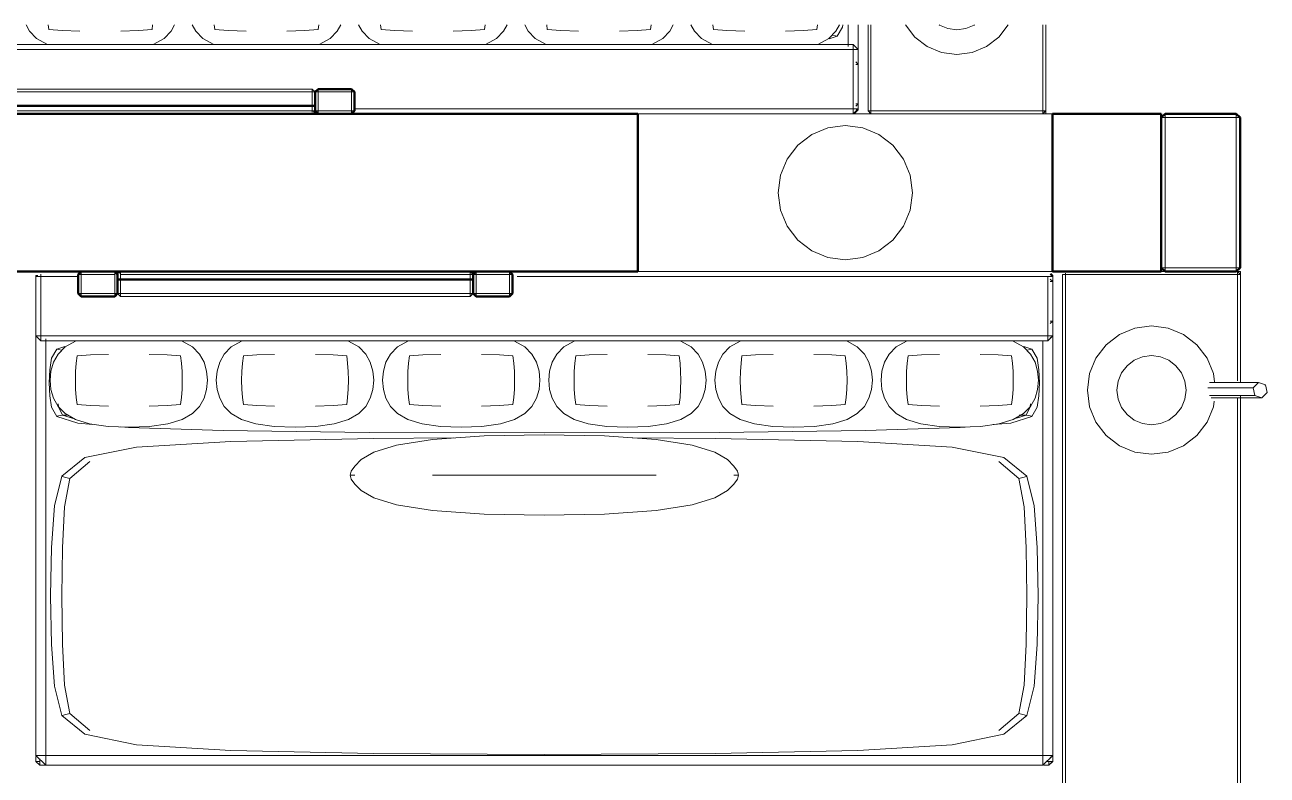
# Model space of a CAD drawing. Header units: metres. Extents: x 10 to 831, y 10 to 584.
# Drawn here: x 55.9 to 118.9, y 207 to 245 of the extents above; entities that cross this region are included whole.
import ezdxf

# ---------------------------------------------------------------- set-up
doc = ezdxf.new("R2010")
doc.units = ezdxf.units.M
doc.layers.add('CUT', color=7, linetype='Continuous', lineweight=50)
doc.layers.add('VIS', color=8, linetype='Continuous', lineweight=13)

msp = doc.modelspace()

# ---------------------------------------------------------------- linework, layer by layer
at = {"layer": 'CUT'}
for p, q in [((70.643, 241.6), (70.793, 241.75)), ((70.643, 240.65), (70.643, 241.6)), ((70.793, 241.75), (72.493, 241.75)), ((72.493, 241.75), (72.643, 241.6)), ((72.643, 241.6), (72.643, 240.65)), ((46.643, 240.5), (86.993, 240.5)), ((51.643, 240.9), (70.643, 240.9)), ((70.643, 240.5), (51.643, 240.5)), ((70.643, 240.9), (70.643, 240.5)), ((70.793, 240.5), (70.643, 240.65)), ((72.493, 240.5), (70.793, 240.5)), ((72.643, 240.65), (72.493, 240.5)), ((86.993, 240.5), (86.993, 232.5)), ((107.993, 240.5), (113.493, 240.5)), ((107.993, 232.5), (107.993, 240.5)), ((113.493, 240.5), (113.493, 232.5)), ((113.493, 240.3), (113.693, 240.5)), ((113.693, 240.5), (117.293, 240.5)), ((117.293, 240.5), (117.493, 240.3)), ((113.493, 232.7), (113.493, 240.3)), ((117.493, 240.3), (117.493, 232.7)), ((86.993, 232.5), (46.643, 232.5)), ((58.643, 232.35), (58.793, 232.5)), ((58.643, 231.4), (58.643, 232.35)), ((58.793, 232.5), (60.493, 232.5)), ((60.493, 232.5), (60.643, 232.35)), ((60.643, 232.1), (60.643, 232.5)), ((60.643, 232.5), (78.643, 232.5)), ((60.643, 232.35), (60.643, 231.4)), ((78.643, 232.35), (78.793, 232.5)), ((78.643, 232.5), (78.643, 232.1)), ((78.643, 231.4), (78.643, 232.35)), ((78.793, 232.5), (80.493, 232.5)), ((80.493, 232.5), (80.643, 232.35)), ((80.643, 232.35), (80.643, 231.4)), ((113.493, 232.5), (107.993, 232.5)), ((113.693, 232.5), (113.493, 232.7)), ((117.293, 232.5), (113.693, 232.5)), ((117.493, 232.7), (117.293, 232.5)), ((78.643, 232.1), (60.643, 232.1)), ((58.793, 231.25), (58.643, 231.4)), ((60.493, 231.25), (58.793, 231.25)), ((60.643, 231.4), (60.493, 231.25)), ((78.793, 231.25), (78.643, 231.4)), ((80.493, 231.25), (78.793, 231.25)), ((80.643, 231.4), (80.493, 231.25))]:
    msp.add_line(p, q, dxfattribs=at)
at = {"layer": 'VIS'}
for p, q in [((56.008, 245), (56.186, 244.677)), ((57.121, 245), (57.151, 244.764)), ((57.83, 244.718), (57.151, 244.764)), ((61.707, 244.718), (62.385, 244.764)), ((62.415, 245), (62.385, 244.764)), ((63.528, 245), (63.35, 244.677)), ((64.425, 245), (64.603, 244.677)), ((65.538, 245), (65.568, 244.764)), ((66.246, 244.718), (65.568, 244.764)), ((70.123, 244.718), (70.802, 244.764)), ((70.832, 245), (70.802, 244.764)), ((71.945, 245), (71.767, 244.677)), ((72.842, 245), (73.02, 244.677)), ((73.954, 245), (73.984, 244.764)), ((74.663, 244.718), (73.984, 244.764)), ((78.54, 244.718), (79.219, 244.764)), ((79.248, 245), (79.219, 244.764)), ((80.361, 245), (80.183, 244.677)), ((81.258, 245), (81.436, 244.677)), ((82.371, 245), (82.401, 244.764)), ((83.08, 244.718), (82.401, 244.764)), ((86.957, 244.718), (87.635, 244.764)), ((87.665, 245), (87.635, 244.764)), ((88.778, 245), (88.6, 244.677)), ((89.675, 245), (89.853, 244.677)), ((90.788, 245), (90.818, 244.764)), ((91.496, 244.718), (90.818, 244.764)), ((95.373, 244.718), (96.052, 244.764)), ((96.082, 245), (96.052, 244.764)), ((97.195, 245), (97.017, 244.677)), ((97.344, 244.879), (97.075, 244.42)), ((97.344, 244.879), (97.362, 245)), ((97.643, 245), (97.643, 243.905)), ((98.143, 245), (98.143, 240.7)), ((98.143, 240.7), (98.143, 245)), ((98.143, 241), (98.143, 245)), ((98.143, 245), (98.143, 241)), ((98.643, 245), (98.643, 240.65)), ((98.793, 240.65), (98.793, 245)), ((100.545, 245), (100.545, 245)), ((101.022, 244.378), (100.545, 245)), ((102.268, 244.984), (102.248, 245)), ((102.69, 244.809), (102.268, 244.984)), ((103.143, 244.75), (102.69, 244.809)), ((103.596, 244.809), (103.143, 244.75)), ((104.018, 244.984), (103.596, 244.809)), ((104.038, 245), (104.018, 244.984)), ((105.741, 245), (105.264, 244.378)), ((105.741, 245), (105.741, 245)), ((107.493, 245), (107.493, 240.65)), ((107.643, 245), (107.643, 240.5)), ((107.643, 245), (107.643, 240.65)), ((107.643, 240.65), (107.643, 245)), ((56.186, 244.677), (56.542, 244.315)), ((56.542, 244.315), (57.064, 244.018)), ((57.83, 244.718), (58.736, 244.687)), ((61.707, 244.718), (60.8, 244.687)), ((62.994, 244.315), (62.473, 244.018)), ((63.35, 244.677), (62.994, 244.315)), ((64.603, 244.677), (64.959, 244.315)), ((64.959, 244.315), (65.48, 244.018)), ((66.246, 244.718), (67.153, 244.687)), ((70.123, 244.718), (69.217, 244.687)), ((71.411, 244.315), (70.889, 244.018)), ((71.767, 244.677), (71.411, 244.315)), ((73.02, 244.677), (73.375, 244.315)), ((73.375, 244.315), (73.897, 244.018)), ((74.663, 244.718), (75.569, 244.687)), ((78.54, 244.718), (77.634, 244.687)), ((79.828, 244.315), (79.306, 244.018)), ((80.183, 244.677), (79.828, 244.315)), ((81.436, 244.677), (81.792, 244.315)), ((81.792, 244.315), (82.314, 244.018)), ((83.08, 244.718), (83.986, 244.687)), ((86.957, 244.718), (86.05, 244.687)), ((88.244, 244.315), (87.723, 244.018)), ((88.6, 244.677), (88.244, 244.315)), ((89.853, 244.677), (90.209, 244.315)), ((90.209, 244.315), (90.73, 244.018)), ((91.496, 244.718), (92.403, 244.687)), ((95.373, 244.718), (94.467, 244.687)), ((96.661, 244.315), (96.139, 244.018)), ((97.017, 244.677), (96.661, 244.315)), ((97.075, 244.42), (96.68, 244.293)), ((97.003, 244.447), (96.845, 244.47)), ((97.003, 244.447), (97.057, 244.427)), ((97.075, 244.42), (97.057, 244.427)), ((101.643, 243.902), (101.022, 244.378)), ((105.264, 244.378), (104.643, 243.902)), ((46.893, 244), (97.893, 244)), ((97.893, 244), (46.893, 244)), ((46.893, 243.75), (97.893, 243.75)), ((98.143, 243.75), (97.893, 244)), ((97.893, 244), (97.893, 243.75)), ((97.893, 244), (98.143, 243.75)), ((97.893, 244), (97.893, 244)), ((97.893, 243.75), (98.143, 243.75)), ((97.893, 243.75), (97.893, 240.75)), ((98.143, 243.75), (98.018, 243.75)), ((98.143, 243.75), (98.143, 243.75)), ((98.143, 243.75), (98.143, 240.75)), ((98.143, 240.75), (98.143, 243.75)), ((102.367, 243.602), (101.643, 243.902)), ((103.143, 243.5), (102.367, 243.602)), ((103.92, 243.602), (103.143, 243.5)), ((104.643, 243.902), (103.92, 243.602)), ((98.143, 243), (98.018, 243.125)), ((98.143, 243), (98.018, 243)), ((98.143, 243), (98.143, 241)), ((98.143, 243), (98.143, 243)), ((98.143, 241), (98.143, 243)), ((70.493, 241.75), (51.793, 241.75)), ((51.793, 241.75), (70.493, 241.75)), ((51.793, 241.6), (70.493, 241.6)), ((70.643, 241.6), (70.493, 241.75)), ((70.493, 241.75), (70.493, 241.6)), ((70.493, 241.75), (70.643, 241.6)), ((70.493, 241.75), (70.493, 241.75)), ((70.493, 241.6), (70.643, 241.6)), ((70.493, 241.6), (70.493, 240.65)), ((70.643, 241.6), (70.568, 241.6)), ((70.643, 241.6), (70.793, 241.75)), ((70.643, 241.6), (70.793, 241.75)), ((70.793, 241.6), (70.643, 241.6)), ((70.643, 240.65), (70.643, 241.6)), ((70.643, 241.6), (70.643, 240.65)), ((70.643, 241.6), (70.643, 241.6)), ((70.643, 240.65), (70.643, 241.6)), ((70.643, 241.6), (70.643, 241.6)), ((70.643, 240.65), (70.643, 241.6)), ((70.793, 241.75), (70.793, 241.6)), ((70.793, 241.75), (70.793, 241.75)), ((70.793, 241.75), (72.493, 241.75)), ((70.793, 241.75), (72.493, 241.75)), ((72.493, 241.6), (70.793, 241.6)), ((70.793, 241.6), (70.793, 240.65)), ((72.493, 241.6), (72.493, 241.75)), ((72.493, 241.75), (72.643, 241.6)), ((72.493, 241.75), (72.493, 241.75)), ((72.493, 241.75), (72.643, 241.6)), ((72.643, 241.6), (72.493, 241.6)), ((72.493, 240.65), (72.493, 241.6)), ((72.643, 241.6), (72.643, 241.6)), ((72.643, 241.6), (72.643, 240.65)), ((72.643, 241.6), (72.643, 240.65)), ((98.143, 241), (98.018, 241)), ((98.143, 241), (98.018, 240.875)), ((98.143, 241), (98.018, 241)), ((98.143, 241), (98.018, 240.875)), ((98.143, 241), (98.143, 241)), ((98.143, 241), (98.143, 241)), ((46.643, 240.5), (86.993, 240.5)), ((51.643, 240.9), (70.643, 240.9)), ((51.643, 240.9), (70.643, 240.9)), ((70.643, 240.5), (51.643, 240.5)), ((70.643, 240.5), (51.643, 240.5)), ((70.493, 240.65), (51.793, 240.65)), ((70.493, 240.65), (70.493, 240.575)), ((70.643, 240.65), (70.493, 240.65)), ((70.679, 240.5), (70.554, 240.5)), ((70.643, 240.65), (70.568, 240.575)), ((70.643, 240.9), (70.643, 240.5)), ((70.643, 240.9), (70.643, 240.9)), ((70.643, 240.9), (70.643, 240.5)), ((70.793, 240.5), (70.643, 240.65)), ((70.643, 240.65), (70.793, 240.65)), ((70.643, 240.65), (70.643, 240.65)), ((70.643, 240.65), (70.643, 240.65)), ((70.643, 240.65), (70.793, 240.5)), ((70.643, 240.5), (70.643, 240.5)), ((70.703, 240.5), (70.828, 240.5)), ((70.76, 240.5), (70.886, 240.5)), ((70.793, 240.65), (70.793, 240.5)), ((70.793, 240.65), (72.493, 240.65)), ((72.493, 240.5), (70.793, 240.5)), ((70.793, 240.5), (70.793, 240.5)), ((72.493, 240.5), (70.793, 240.5)), ((72.493, 240.65), (72.643, 240.65)), ((72.643, 240.65), (72.493, 240.5)), ((72.493, 240.5), (72.493, 240.65)), ((72.643, 240.65), (72.493, 240.5)), ((72.493, 240.5), (72.493, 240.5)), ((72.519, 240.5), (97.893, 240.5)), ((113.493, 240.5), (72.557, 240.5)), ((72.643, 240.65), (72.643, 240.65)), ((97.893, 240.75), (72.644, 240.75)), ((72.708, 240.5), (86.993, 240.5)), ((86.993, 240.5), (86.993, 232.5)), ((86.993, 240.5), (86.993, 240.5)), ((86.993, 240.5), (86.993, 232.5)), ((113.493, 240.5), (97.845, 240.5)), ((97.893, 240.75), (97.893, 240.5)), ((97.893, 240.5), (98.143, 240.75)), ((98.143, 240.75), (97.893, 240.75)), ((97.893, 240.5), (97.893, 240.5)), ((97.943, 240.5), (98.143, 240.7)), ((97.943, 240.5), (97.943, 240.5)), ((97.97, 240.5), (98.846, 240.5)), ((97.97, 240.5), (113.493, 240.5)), ((98.143, 240.75), (98.018, 240.625)), ((98.143, 240.7), (98.043, 240.6)), ((98.143, 240.7), (98.043, 240.7)), ((98.143, 240.75), (98.143, 240.75)), ((98.143, 240.7), (98.143, 240.7)), ((98.793, 240.65), (98.643, 240.65)), ((98.643, 240.65), (98.793, 240.5)), ((98.643, 240.65), (98.643, 240.65)), ((98.793, 240.5), (98.793, 240.65)), ((107.493, 240.65), (98.793, 240.65)), ((98.793, 240.5), (107.493, 240.5)), ((107.493, 240.65), (107.493, 240.5)), ((107.493, 240.5), (107.643, 240.65)), ((107.643, 240.65), (107.493, 240.65)), ((107.493, 240.5), (107.493, 240.5)), ((107.643, 240.5), (107.514, 240.5)), ((107.643, 240.65), (107.568, 240.575)), ((107.643, 240.65), (107.643, 240.65)), ((107.643, 240.5), (107.643, 240.625)), ((107.643, 240.5), (107.643, 240.5)), ((107.735, 240.5), (113.493, 240.5)), ((107.993, 232.5), (107.993, 240.5)), ((107.993, 240.5), (113.493, 240.5)), ((107.993, 240.5), (107.993, 240.5)), ((107.993, 240.5), (113.493, 240.5)), ((107.993, 232.5), (107.993, 240.5)), ((113.493, 240.5), (113.493, 240.371)), ((113.493, 240.5), (113.493, 240.5)), ((113.493, 232.5), (113.493, 240.5)), ((113.493, 240.3), (113.693, 240.5)), ((113.493, 240.5), (113.493, 232.5)), ((113.493, 232.5), (113.493, 240.5)), ((113.493, 240.5), (113.493, 240.5)), ((113.493, 240.5), (113.493, 232.5)), ((113.493, 240.5), (113.493, 240.5)), ((113.493, 240.5), (113.493, 232.5)), ((113.493, 240.3), (113.693, 240.5)), ((113.693, 240.5), (113.693, 240.3)), ((113.693, 240.5), (113.693, 240.5)), ((113.693, 240.5), (117.293, 240.5)), ((113.693, 240.5), (117.293, 240.5)), ((117.293, 240.3), (117.293, 240.5)), ((117.293, 240.5), (117.493, 240.3)), ((117.293, 240.5), (117.293, 240.5)), ((117.293, 240.5), (117.493, 240.3)), ((95.793, 239.445), (96.613, 239.784)), ((96.613, 239.784), (97.493, 239.9)), ((97.493, 239.9), (98.373, 239.784)), ((98.373, 239.784), (99.193, 239.445)), ((113.693, 240.3), (113.493, 240.3)), ((113.493, 232.7), (113.493, 240.3)), ((113.493, 240.3), (113.493, 240.3)), ((113.493, 232.7), (113.493, 240.3)), ((117.293, 240.3), (113.693, 240.3)), ((113.693, 240.3), (113.693, 232.7)), ((117.493, 240.3), (117.293, 240.3)), ((117.293, 232.7), (117.293, 240.3)), ((117.493, 240.3), (117.493, 240.3)), ((117.493, 240.3), (117.493, 232.7)), ((117.493, 240.3), (117.493, 232.7)), ((95.089, 238.904), (95.793, 239.445)), ((99.193, 239.445), (99.897, 238.904)), ((94.549, 238.2), (95.089, 238.904)), ((99.897, 238.904), (100.438, 238.2)), ((94.209, 237.38), (94.549, 238.2)), ((100.438, 238.2), (100.777, 237.38)), ((94.093, 236.5), (94.209, 237.38)), ((100.777, 237.38), (100.893, 236.5)), ((94.209, 235.62), (94.093, 236.5)), ((100.893, 236.5), (100.777, 235.62)), ((94.549, 234.8), (94.209, 235.62)), ((100.777, 235.62), (100.438, 234.8)), ((95.089, 234.096), (94.549, 234.8)), ((100.438, 234.8), (99.897, 234.096)), ((95.793, 233.555), (95.089, 234.096)), ((99.897, 234.096), (99.193, 233.555)), ((96.613, 233.216), (95.793, 233.555)), ((99.193, 233.555), (98.373, 233.216)), ((97.493, 233.1), (96.613, 233.216)), ((98.373, 233.216), (97.493, 233.1)), ((46.643, 232.5), (113.493, 232.5)), ((86.993, 232.5), (46.643, 232.5)), ((86.993, 232.5), (46.643, 232.5)), ((56.5, 232.3), (56.6, 232.3)), ((56.5, 232.3), (56.5, 232.174)), ((56.5, 232.25), (56.75, 232.25)), ((56.5, 232.25), (56.5, 229.25)), ((56.75, 232.25), (56.75, 232.375)), ((56.75, 232.25), (58.634, 232.25)), ((56.75, 229.25), (56.75, 232.25)), ((58.643, 232.35), (58.793, 232.5)), ((58.643, 232.35), (58.793, 232.5)), ((58.793, 232.35), (58.643, 232.35)), ((58.643, 231.4), (58.643, 232.35)), ((58.643, 232.35), (58.643, 232.35)), ((58.643, 231.4), (58.643, 232.35)), ((58.793, 232.5), (58.793, 232.35)), ((58.793, 232.5), (60.493, 232.5)), ((58.793, 232.5), (58.793, 232.5)), ((58.793, 232.5), (60.493, 232.5)), ((58.793, 232.35), (58.793, 231.4)), ((60.493, 232.35), (58.793, 232.35)), ((60.493, 232.35), (60.493, 232.5)), ((60.493, 232.5), (60.568, 232.425)), ((60.493, 232.5), (60.493, 232.5)), ((60.493, 232.5), (60.643, 232.35)), ((60.493, 231.4), (60.493, 232.35)), ((60.643, 232.1), (60.643, 232.5)), ((60.643, 232.5), (78.643, 232.5)), ((60.643, 232.5), (60.643, 232.5)), ((60.643, 232.1), (60.643, 232.5)), ((60.643, 232.5), (78.643, 232.5)), ((60.643, 232.35), (60.643, 232.35)), ((60.643, 232.35), (60.643, 231.4)), ((60.793, 232.5), (60.718, 232.425)), ((60.793, 232.35), (60.793, 232.5)), ((60.793, 232.5), (60.793, 232.425)), ((78.493, 232.5), (60.793, 232.5)), ((60.793, 232.5), (78.493, 232.5)), ((60.793, 232.5), (60.793, 232.5)), ((60.793, 231.4), (60.793, 232.35)), ((60.793, 232.35), (78.493, 232.35)), ((78.643, 232.35), (78.493, 232.5)), ((78.493, 232.5), (78.493, 232.35)), ((78.493, 232.5), (78.643, 232.35)), ((78.493, 232.5), (78.493, 232.5)), ((78.493, 232.35), (78.643, 232.35)), ((78.493, 232.35), (78.493, 231.4)), ((78.643, 232.35), (78.568, 232.35)), ((78.643, 232.5), (78.643, 232.1)), ((78.643, 232.35), (78.793, 232.5)), ((78.643, 232.5), (78.643, 232.5)), ((78.643, 232.35), (78.793, 232.5)), ((78.643, 232.5), (78.643, 232.1)), ((78.793, 232.35), (78.643, 232.35)), ((78.643, 231.4), (78.643, 232.35)), ((78.643, 232.35), (78.643, 231.4)), ((78.643, 232.35), (78.643, 232.35)), ((78.643, 231.4), (78.643, 232.35)), ((78.643, 232.35), (78.643, 232.35)), ((78.643, 231.4), (78.643, 232.35)), ((78.793, 232.5), (78.793, 232.35)), ((78.793, 232.5), (78.793, 232.5)), ((78.793, 232.5), (80.493, 232.5)), ((78.793, 232.5), (80.493, 232.5)), ((80.493, 232.35), (78.793, 232.35)), ((78.793, 232.35), (78.793, 231.4)), ((80.493, 232.35), (80.493, 232.5)), ((80.493, 232.5), (80.643, 232.35)), ((80.493, 232.5), (80.493, 232.5)), ((80.493, 232.5), (80.643, 232.35)), ((80.643, 232.35), (80.493, 232.35)), ((80.493, 231.4), (80.493, 232.35)), ((80.643, 232.35), (80.643, 232.35)), ((80.643, 232.35), (80.643, 231.4)), ((80.643, 232.35), (80.643, 231.4)), ((80.868, 232.25), (107.75, 232.25)), ((86.993, 232.5), (86.993, 232.5)), ((107.75, 232.25), (108, 232.25)), ((107.75, 232.25), (107.75, 229.25)), ((108, 232.25), (107.875, 232.375)), ((108, 232.25), (107.875, 232.25)), ((108, 232.3), (107.9, 232.4)), ((108, 232.3), (107.9, 232.3)), ((113.493, 232.5), (107.993, 232.5)), ((107.993, 232.5), (107.993, 232.5)), ((113.493, 232.5), (107.993, 232.5)), ((108, 232.3), (108, 207.7)), ((108, 207.7), (108, 232.3)), ((108, 232.3), (108, 232.3)), ((108, 229.25), (108, 232.25)), ((108, 232.25), (108, 229.25)), ((108, 232.25), (108, 232.25)), ((108.5, 232.35), (108.65, 232.35)), ((108.5, 232.35), (108.5, 190.383)), ((108.65, 232.35), (108.65, 232.425)), ((108.65, 190.759), (108.65, 232.35)), ((108.65, 232.35), (117.35, 232.35)), ((113.493, 232.5), (113.368, 232.5)), ((113.493, 232.5), (113.368, 232.5)), ((117.35, 232.5), (113.384, 232.5)), ((113.693, 232.5), (113.493, 232.7)), ((113.493, 232.7), (113.693, 232.7)), ((113.493, 232.7), (113.493, 232.7)), ((113.493, 232.7), (113.693, 232.5)), ((113.493, 232.5), (113.493, 232.5)), ((113.493, 232.5), (113.493, 232.5)), ((113.493, 232.5), (113.493, 232.5)), ((113.493, 232.5), (113.493, 232.5)), ((113.512, 232.5), (117.35, 232.5)), ((113.629, 232.5), (113.758, 232.5)), ((113.693, 232.7), (113.693, 232.5)), ((113.693, 232.7), (117.293, 232.7)), ((117.293, 232.5), (113.693, 232.5)), ((113.693, 232.5), (113.693, 232.5)), ((117.293, 232.5), (113.693, 232.5)), ((117.293, 232.7), (117.493, 232.7)), ((117.493, 232.7), (117.293, 232.5)), ((117.293, 232.5), (117.293, 232.7)), ((117.493, 232.7), (117.293, 232.5)), ((117.293, 232.5), (117.293, 232.5)), ((117.35, 232.5), (117.5, 232.35)), ((117.5, 232.35), (117.35, 232.5)), ((117.35, 232.5), (117.35, 232.35)), ((117.35, 232.5), (117.35, 232.5)), ((117.35, 232.35), (117.5, 232.35)), ((117.35, 232.35), (117.35, 226.963)), ((117.5, 232.5), (117.371, 232.5)), ((117.5, 232.35), (117.425, 232.35)), ((117.493, 232.7), (117.493, 232.7)), ((117.5, 232.5), (117.5, 226.875)), ((117.5, 232.5), (117.5, 232.5)), ((117.5, 232.35), (117.5, 226.963)), ((117.5, 227.089), (117.5, 232.35)), ((117.5, 232.35), (117.5, 232.35)), ((78.643, 232.1), (60.643, 232.1)), ((60.643, 232.1), (60.643, 232.1)), ((78.643, 232.1), (60.643, 232.1)), ((60.643, 232.033), (60.643, 231.4)), ((78.643, 232.1), (78.643, 232.1)), ((108, 232), (107.875, 232.125)), ((108, 232), (107.875, 232.125)), ((108, 232), (107.875, 232)), ((108, 232), (107.875, 232)), ((108, 232), (108, 232)), ((108, 232), (108, 208)), ((108, 208), (108, 232)), ((108, 232), (108, 232)), ((108, 230), (108, 232)), ((108, 232), (108, 230)), ((58.793, 231.25), (58.643, 231.4)), ((58.643, 231.4), (58.793, 231.4)), ((58.643, 231.4), (58.643, 231.4)), ((58.643, 231.4), (58.793, 231.25)), ((58.793, 231.4), (58.793, 231.25)), ((58.793, 231.4), (60.493, 231.4)), ((60.493, 231.25), (58.793, 231.25)), ((58.793, 231.25), (58.793, 231.25)), ((60.493, 231.25), (58.793, 231.25)), ((60.493, 231.4), (60.568, 231.4)), ((60.493, 231.25), (60.493, 231.4)), ((60.643, 231.4), (60.493, 231.25)), ((60.493, 231.25), (60.493, 231.25)), ((60.793, 231.4), (60.643, 231.4)), ((60.643, 231.4), (60.793, 231.25)), ((60.643, 231.4), (60.643, 231.4)), ((60.643, 231.4), (60.643, 231.4)), ((60.793, 231.25), (60.793, 231.4)), ((78.493, 231.4), (60.793, 231.4)), ((60.793, 231.25), (78.493, 231.25)), ((78.493, 231.4), (78.493, 231.25)), ((78.493, 231.25), (78.643, 231.4)), ((78.643, 231.4), (78.493, 231.4)), ((78.493, 231.25), (78.493, 231.25)), ((78.643, 231.4), (78.568, 231.325)), ((78.793, 231.25), (78.643, 231.4)), ((78.643, 231.4), (78.793, 231.4)), ((78.643, 231.4), (78.643, 231.4)), ((78.643, 231.4), (78.643, 231.4)), ((78.643, 231.4), (78.793, 231.25)), ((78.793, 231.4), (78.793, 231.25)), ((78.793, 231.4), (80.493, 231.4)), ((80.493, 231.25), (78.793, 231.25)), ((78.793, 231.25), (78.793, 231.25)), ((80.493, 231.25), (78.793, 231.25)), ((80.493, 231.4), (80.643, 231.4)), ((80.643, 231.4), (80.493, 231.25)), ((80.493, 231.25), (80.493, 231.4)), ((80.643, 231.4), (80.493, 231.25)), ((80.493, 231.25), (80.493, 231.25)), ((80.643, 231.4), (80.643, 231.4)), ((108, 230), (107.875, 230)), ((108, 230), (107.875, 229.875)), ((108, 230), (108, 230)), ((111.375, 229.314), (112.159, 229.639)), ((112.159, 229.639), (113, 229.75)), ((113, 229.75), (113.841, 229.639)), ((113.841, 229.639), (114.625, 229.314)), ((56.75, 229.25), (56.5, 229.25)), ((56.5, 229.25), (56.75, 229)), ((56.5, 229.25), (56.5, 229.25)), ((56.5, 229.221), (56.5, 208)), ((56.75, 229), (56.75, 229.25)), ((107.75, 229.25), (56.75, 229.25)), ((57, 208), (57, 229.094)), ((107.75, 229), (108, 229.25)), ((108, 229.25), (107.75, 229.25)), ((107.75, 229.25), (107.75, 229)), ((108, 229.25), (107.875, 229.125)), ((108, 229.25), (108, 229.25)), ((110.702, 228.798), (111.375, 229.314)), ((114.625, 229.314), (115.298, 228.798)), ((56.75, 229), (107.75, 229)), ((57.299, 228.12), (57.568, 228.58)), ((57.568, 228.58), (57.963, 228.706)), ((57.568, 228.58), (57.586, 228.573)), ((57.64, 228.553), (57.586, 228.573)), ((57.627, 228.322), (57.982, 228.685)), ((57.64, 228.553), (57.798, 228.53)), ((57.982, 228.685), (58.504, 228.982)), ((64.435, 228.685), (63.913, 228.982)), ((64.79, 228.322), (64.435, 228.685)), ((66.043, 228.322), (66.399, 228.685)), ((66.399, 228.685), (66.921, 228.982)), ((72.851, 228.685), (72.33, 228.982)), ((73.207, 228.322), (72.851, 228.685)), ((74.46, 228.322), (74.816, 228.685)), ((74.816, 228.685), (75.337, 228.982)), ((81.268, 228.685), (80.746, 228.982)), ((81.624, 228.322), (81.268, 228.685)), ((82.877, 228.322), (83.232, 228.685)), ((83.232, 228.685), (83.754, 228.982)), ((89.685, 228.685), (89.163, 228.982)), ((90.04, 228.322), (89.685, 228.685)), ((91.293, 228.322), (91.649, 228.685)), ((91.649, 228.685), (92.171, 228.982)), ((98.101, 228.685), (97.58, 228.982)), ((98.457, 228.322), (98.101, 228.685)), ((99.71, 228.322), (100.066, 228.685)), ((100.066, 228.685), (100.587, 228.982)), ((106.518, 228.685), (105.996, 228.982)), ((106.874, 228.322), (106.518, 228.685)), ((106.932, 228.58), (106.537, 228.706)), ((106.86, 228.553), (106.702, 228.53)), ((106.86, 228.553), (106.914, 228.573)), ((106.914, 228.573), (106.932, 228.58)), ((106.932, 228.58), (106.929, 228.579)), ((107.201, 228.12), (106.932, 228.58)), ((107.5, 228.968), (107.5, 208)), ((107.75, 229), (107.75, 229)), ((110.186, 228.125), (110.702, 228.798)), ((115.298, 228.798), (115.815, 228.125)), ((57.299, 228.12), (57.211, 227.533)), ((57.399, 227.909), (57.266, 227.463)), ((57.399, 227.909), (57.627, 228.322)), ((58.545, 227.866), (58.514, 227.446)), ((58.545, 227.866), (58.591, 228.236)), ((59.27, 228.281), (58.591, 228.236)), ((59.27, 228.281), (60.176, 228.312)), ((63.147, 228.281), (62.24, 228.312)), ((63.147, 228.281), (63.826, 228.236)), ((63.872, 227.866), (63.826, 228.236)), ((63.872, 227.866), (63.903, 227.446)), ((65.018, 227.909), (64.79, 228.322)), ((65.018, 227.909), (65.151, 227.463)), ((65.815, 227.909), (65.683, 227.463)), ((65.815, 227.909), (66.043, 228.322)), ((66.961, 227.866), (66.931, 227.446)), ((66.961, 227.866), (67.008, 228.236)), ((67.687, 228.281), (67.008, 228.236)), ((67.687, 228.281), (68.593, 228.312)), ((71.564, 228.281), (70.657, 228.312)), ((71.564, 228.281), (72.242, 228.236)), ((72.289, 227.866), (72.242, 228.236)), ((72.289, 227.866), (72.319, 227.446)), ((73.435, 227.909), (73.207, 228.322)), ((73.435, 227.909), (73.568, 227.463)), ((74.232, 227.909), (74.099, 227.463)), ((74.232, 227.909), (74.46, 228.322)), ((75.378, 227.866), (75.347, 227.446)), ((75.378, 227.866), (75.425, 228.236)), ((76.103, 228.281), (75.425, 228.236)), ((76.103, 228.281), (77.01, 228.312)), ((79.98, 228.281), (79.074, 228.312)), ((79.98, 228.281), (80.659, 228.236)), ((80.706, 227.866), (80.659, 228.236)), ((80.706, 227.866), (80.736, 227.446)), ((81.851, 227.909), (81.624, 228.322)), ((81.851, 227.909), (81.984, 227.463)), ((82.649, 227.909), (82.516, 227.463)), ((82.649, 227.909), (82.877, 228.322)), ((83.795, 227.866), (83.764, 227.446)), ((83.795, 227.866), (83.841, 228.236)), ((84.52, 228.281), (83.841, 228.236)), ((84.52, 228.281), (85.426, 228.312)), ((88.397, 228.281), (87.49, 228.312)), ((88.397, 228.281), (89.076, 228.236)), ((89.122, 227.866), (89.076, 228.236)), ((89.122, 227.866), (89.153, 227.446)), ((90.268, 227.909), (90.04, 228.322)), ((90.268, 227.909), (90.401, 227.463)), ((91.065, 227.909), (90.933, 227.463)), ((91.065, 227.909), (91.293, 228.322)), ((92.211, 227.866), (92.181, 227.446)), ((92.211, 227.866), (92.258, 228.236)), ((92.937, 228.281), (92.258, 228.236)), ((92.937, 228.281), (93.843, 228.312)), ((96.814, 228.281), (95.907, 228.312)), ((96.814, 228.281), (97.492, 228.236)), ((97.539, 227.866), (97.492, 228.236)), ((97.539, 227.866), (97.569, 227.446)), ((98.685, 227.909), (98.457, 228.322)), ((98.685, 227.909), (98.818, 227.463)), ((99.482, 227.909), (99.349, 227.463)), ((99.482, 227.909), (99.71, 228.322)), ((100.628, 227.866), (100.597, 227.446)), ((100.628, 227.866), (100.675, 228.236)), ((101.353, 228.281), (100.675, 228.236)), ((101.353, 228.281), (102.26, 228.312)), ((105.23, 228.281), (104.324, 228.312)), ((105.23, 228.281), (105.909, 228.236)), ((105.956, 227.866), (105.909, 228.236)), ((105.956, 227.866), (105.986, 227.446)), ((107.101, 227.909), (106.874, 228.322)), ((107.101, 227.909), (107.234, 227.463)), ((107.201, 228.12), (107.29, 227.533)), ((109.861, 227.341), (110.186, 228.125)), ((111.763, 227.738), (112.125, 228.015)), ((112.125, 228.015), (112.547, 228.19)), ((112.547, 228.19), (113, 228.25)), ((113, 228.25), (113.453, 228.19)), ((113.453, 228.19), (113.875, 228.015)), ((113.875, 228.015), (114.238, 227.738)), ((115.815, 228.125), (116.139, 227.341)), ((57.211, 227.533), (57.181, 226.875)), ((57.266, 227.463), (57.222, 227)), ((58.514, 227.446), (58.504, 227)), ((63.913, 227), (63.903, 227.446)), ((65.195, 227), (65.151, 227.463)), ((65.683, 227.463), (65.638, 227)), ((66.931, 227.446), (66.921, 227)), ((72.33, 227), (72.319, 227.446)), ((73.612, 227), (73.568, 227.463)), ((74.099, 227.463), (74.055, 227)), ((75.347, 227.446), (75.337, 227)), ((80.746, 227), (80.736, 227.446)), ((82.029, 227), (81.984, 227.463)), ((82.516, 227.463), (82.472, 227)), ((83.764, 227.446), (83.754, 227)), ((89.163, 227), (89.153, 227.446)), ((90.445, 227), (90.401, 227.463)), ((90.933, 227.463), (90.888, 227)), ((92.181, 227.446), (92.171, 227)), ((97.58, 227), (97.569, 227.446)), ((98.862, 227), (98.818, 227.463)), ((99.349, 227.463), (99.305, 227)), ((100.597, 227.446), (100.587, 227)), ((105.996, 227), (105.986, 227.446)), ((107.279, 227), (107.234, 227.463)), ((107.319, 226.875), (107.29, 227.533)), ((109.75, 226.5), (109.861, 227.341)), ((111.31, 226.953), (111.485, 227.375)), ((111.485, 227.375), (111.763, 227.738)), ((114.238, 227.738), (114.516, 227.375)), ((114.516, 227.375), (114.69, 226.953)), ((116.139, 227.341), (116.195, 226.921)), ((57.181, 226.875), (57.211, 226.217)), ((57.222, 227), (57.266, 226.536)), ((57.399, 226.09), (57.266, 226.536)), ((58.504, 227), (58.514, 226.555)), ((58.545, 226.133), (58.514, 226.555)), ((63.872, 226.133), (63.903, 226.555)), ((63.903, 226.555), (63.913, 227)), ((65.018, 226.09), (65.151, 226.536)), ((65.151, 226.536), (65.195, 227)), ((65.638, 227), (65.683, 226.536)), ((65.815, 226.09), (65.683, 226.536)), ((66.921, 227), (66.931, 226.555)), ((66.961, 226.133), (66.931, 226.555)), ((72.289, 226.133), (72.319, 226.555)), ((72.319, 226.555), (72.33, 227)), ((73.435, 226.09), (73.568, 226.536)), ((73.568, 226.536), (73.612, 227)), ((74.055, 227), (74.099, 226.536)), ((74.232, 226.09), (74.099, 226.536)), ((75.337, 227), (75.347, 226.555)), ((75.378, 226.133), (75.347, 226.555)), ((80.706, 226.133), (80.736, 226.555)), ((80.736, 226.555), (80.746, 227)), ((81.851, 226.09), (81.984, 226.536)), ((81.984, 226.536), (82.029, 227)), ((82.472, 227), (82.516, 226.536)), ((82.649, 226.09), (82.516, 226.536)), ((83.754, 227), (83.764, 226.555)), ((83.795, 226.133), (83.764, 226.555)), ((89.122, 226.133), (89.153, 226.555)), ((89.153, 226.555), (89.163, 227)), ((90.268, 226.09), (90.401, 226.536)), ((90.401, 226.536), (90.445, 227)), ((90.888, 227), (90.933, 226.536)), ((91.065, 226.09), (90.933, 226.536)), ((92.171, 227), (92.181, 226.555)), ((92.211, 226.133), (92.181, 226.555)), ((97.539, 226.133), (97.569, 226.555)), ((97.569, 226.555), (97.58, 227)), ((98.685, 226.09), (98.818, 226.536)), ((98.818, 226.536), (98.862, 227)), ((99.305, 227), (99.349, 226.536)), ((99.482, 226.09), (99.349, 226.536)), ((100.587, 227), (100.597, 226.555)), ((100.628, 226.133), (100.597, 226.555)), ((105.956, 226.133), (105.986, 226.555)), ((105.986, 226.555), (105.996, 227)), ((107.101, 226.09), (107.234, 226.536)), ((107.234, 226.536), (107.279, 227)), ((107.29, 226.217), (107.319, 226.875)), ((109.861, 225.659), (109.75, 226.5)), ((111.25, 226.5), (111.31, 226.953)), ((111.31, 226.047), (111.25, 226.5)), ((114.69, 226.953), (114.75, 226.5)), ((114.75, 226.5), (114.69, 226.047)), ((115.852, 226.617), (118.144, 226.617)), ((115.942, 226.89), (118.417, 226.89)), ((118.417, 226.89), (118.144, 226.617)), ((118.144, 226.617), (118.228, 226.227)), ((118.773, 226.772), (118.417, 226.89)), ((118.773, 226.772), (118.727, 226.772)), ((118.856, 226.382), (118.773, 226.772)), ((57.299, 225.63), (57.211, 226.217)), ((57.399, 226.09), (57.627, 225.678)), ((58.545, 226.133), (58.591, 225.764)), ((63.872, 226.133), (63.826, 225.764)), ((65.018, 226.09), (64.79, 225.678)), ((65.815, 226.09), (66.043, 225.678)), ((66.961, 226.133), (67.008, 225.764)), ((72.289, 226.133), (72.242, 225.764)), ((73.435, 226.09), (73.207, 225.678)), ((74.232, 226.09), (74.46, 225.678)), ((75.378, 226.133), (75.425, 225.764)), ((80.706, 226.133), (80.659, 225.764)), ((81.851, 226.09), (81.624, 225.678)), ((82.649, 226.09), (82.877, 225.678)), ((83.795, 226.133), (83.841, 225.764)), ((89.122, 226.133), (89.076, 225.764)), ((90.268, 226.09), (90.04, 225.678)), ((91.065, 226.09), (91.293, 225.678)), ((92.211, 226.133), (92.258, 225.764)), ((97.539, 226.133), (97.492, 225.764)), ((98.685, 226.09), (98.457, 225.678)), ((99.482, 226.09), (99.71, 225.678)), ((100.628, 226.133), (100.675, 225.764)), ((105.956, 226.133), (105.909, 225.764)), ((107.101, 226.09), (106.874, 225.678)), ((107.201, 225.63), (107.29, 226.217)), ((111.485, 225.625), (111.31, 226.047)), ((114.69, 226.047), (114.516, 225.625)), ((115.936, 226.227), (118.228, 226.227)), ((116.017, 226.11), (118.584, 226.11)), ((116.176, 225.94), (116.139, 225.659)), ((117.35, 226.086), (117.35, 190.634)), ((117.5, 190.509), (117.5, 226.212)), ((117.5, 226.086), (117.5, 190.383)), ((117.5, 226), (117.5, 190.375)), ((118.228, 226.227), (118.584, 226.11)), ((118.584, 226.11), (118.856, 226.382)), ((57.299, 225.63), (57.568, 225.17)), ((57.64, 225.659), (57.627, 225.801)), ((57.982, 225.315), (57.627, 225.678)), ((57.64, 225.659), (57.85, 225.228)), ((57.64, 225.197), (57.85, 225.228)), ((58.09, 225.233), (57.85, 225.228)), ((57.85, 225.228), (58.45, 225.049)), ((58.504, 225.018), (57.982, 225.315)), ((59.27, 225.719), (58.591, 225.764)), ((59.27, 225.719), (60.176, 225.688)), ((63.147, 225.719), (62.24, 225.688)), ((63.147, 225.719), (63.826, 225.764)), ((64.435, 225.315), (63.913, 225.018)), ((64.79, 225.678), (64.435, 225.315)), ((66.399, 225.315), (66.043, 225.678)), ((66.921, 225.018), (66.399, 225.315)), ((67.687, 225.719), (67.008, 225.764)), ((67.687, 225.719), (68.593, 225.688)), ((71.564, 225.719), (70.657, 225.688)), ((71.564, 225.719), (72.242, 225.764)), ((72.851, 225.315), (72.33, 225.018)), ((73.207, 225.678), (72.851, 225.315)), ((74.816, 225.315), (74.46, 225.678)), ((75.337, 225.018), (74.816, 225.315)), ((76.103, 225.719), (75.425, 225.764)), ((76.103, 225.719), (77.01, 225.688)), ((79.98, 225.719), (79.074, 225.688)), ((79.98, 225.719), (80.659, 225.764)), ((81.268, 225.315), (80.746, 225.018)), ((81.624, 225.678), (81.268, 225.315)), ((83.232, 225.315), (82.877, 225.678)), ((83.754, 225.018), (83.232, 225.315)), ((84.52, 225.719), (83.841, 225.764)), ((84.52, 225.719), (85.426, 225.688)), ((88.397, 225.719), (87.49, 225.688)), ((88.397, 225.719), (89.076, 225.764)), ((89.685, 225.315), (89.163, 225.018)), ((90.04, 225.678), (89.685, 225.315)), ((91.649, 225.315), (91.293, 225.678)), ((92.171, 225.018), (91.649, 225.315)), ((92.937, 225.719), (92.258, 225.764)), ((92.937, 225.719), (93.843, 225.688)), ((96.814, 225.719), (95.907, 225.688)), ((96.814, 225.719), (97.492, 225.764)), ((98.101, 225.315), (97.58, 225.018)), ((98.457, 225.678), (98.101, 225.315)), ((100.066, 225.315), (99.71, 225.678)), ((100.587, 225.018), (100.066, 225.315)), ((101.353, 225.719), (100.675, 225.764)), ((101.353, 225.719), (102.26, 225.688)), ((105.23, 225.719), (104.324, 225.688)), ((105.23, 225.719), (105.909, 225.764)), ((106.518, 225.315), (105.996, 225.018)), ((106.17, 225.084), (106.65, 225.228)), ((106.65, 225.228), (106.29, 225.236)), ((106.874, 225.678), (106.518, 225.315)), ((106.86, 225.659), (106.65, 225.228)), ((106.86, 225.197), (106.65, 225.228)), ((106.86, 225.659), (106.873, 225.801)), ((107.201, 225.63), (106.932, 225.17)), ((110.186, 224.875), (109.861, 225.659)), ((111.763, 225.262), (111.485, 225.625)), ((112.125, 224.984), (111.763, 225.262)), ((114.238, 225.262), (113.875, 224.984)), ((114.516, 225.625), (114.238, 225.262)), ((116.139, 225.659), (115.815, 224.875)), ((57.568, 225.17), (57.586, 225.176)), ((58.622, 224.833), (57.568, 225.17)), ((57.64, 225.197), (57.586, 225.176)), ((59.226, 224.798), (58.504, 225.018)), ((59.392, 224.763), (58.622, 224.833)), ((59.226, 224.798), (60.159, 224.665)), ((60.159, 224.665), (61.208, 224.622)), ((61.187, 224.6), (60.803, 224.636)), ((65.988, 224.449), (61.187, 224.6)), ((61.208, 224.622), (62.258, 224.665)), ((63.19, 224.798), (62.258, 224.665)), ((63.19, 224.798), (63.913, 225.018)), ((67.643, 224.798), (66.921, 225.018)), ((67.643, 224.798), (68.575, 224.665)), ((68.575, 224.665), (69.625, 224.622)), ((69.625, 224.622), (70.675, 224.665)), ((71.607, 224.798), (70.675, 224.665)), ((71.607, 224.798), (72.33, 225.018)), ((76.06, 224.798), (75.337, 225.018)), ((76.06, 224.798), (76.992, 224.665)), ((76.992, 224.665), (78.042, 224.622)), ((78.042, 224.622), (79.091, 224.665)), ((80.024, 224.798), (79.091, 224.665)), ((80.024, 224.798), (80.746, 225.018)), ((84.476, 224.798), (83.754, 225.018)), ((84.476, 224.798), (85.409, 224.665)), ((85.409, 224.665), (86.458, 224.622)), ((86.458, 224.622), (87.508, 224.665)), ((88.44, 224.798), (87.508, 224.665)), ((88.44, 224.798), (89.163, 225.018)), ((92.893, 224.798), (92.171, 225.018)), ((92.893, 224.798), (93.825, 224.665)), ((93.825, 224.665), (94.875, 224.622)), ((94.875, 224.622), (95.925, 224.665)), ((96.857, 224.798), (95.925, 224.665)), ((96.857, 224.798), (97.58, 225.018)), ((98.512, 224.449), (103.313, 224.6)), ((101.31, 224.798), (100.587, 225.018)), ((101.31, 224.798), (102.242, 224.665)), ((102.242, 224.665), (103.292, 224.622)), ((103.292, 224.622), (104.341, 224.665)), ((103.569, 224.623), (103.313, 224.6)), ((105.274, 224.798), (104.341, 224.665)), ((105.878, 224.833), (104.98, 224.751)), ((105.274, 224.798), (105.996, 225.018)), ((106.932, 225.17), (105.878, 224.833)), ((106.86, 225.197), (106.914, 225.176)), ((106.932, 225.17), (106.914, 225.176)), ((110.702, 224.202), (110.186, 224.875)), ((112.547, 224.81), (112.125, 224.984)), ((113, 224.75), (112.547, 224.81)), ((113.453, 224.81), (113, 224.75)), ((113.875, 224.984), (113.453, 224.81)), ((115.815, 224.875), (115.298, 224.202)), ((65.988, 224.449), (73.38, 224.36)), ((66.367, 223.901), (73.604, 224.056)), ((73.38, 224.36), (82.25, 224.331)), ((77.673, 224.081), (73.604, 224.056)), ((76.593, 224.002), (74.758, 223.715)), ((76.593, 224.002), (79.202, 224.179)), ((82.25, 224.238), (79.202, 224.179)), ((82.25, 224.331), (91.121, 224.36)), ((85.298, 224.179), (82.25, 224.238)), ((87.907, 224.002), (85.298, 224.179)), ((90.897, 224.056), (86.7, 224.082)), ((87.907, 224.002), (89.742, 223.715)), ((98.134, 223.901), (90.897, 224.056)), ((98.512, 224.449), (91.121, 224.36)), ((111.375, 223.685), (110.702, 224.202)), ((115.298, 224.202), (114.625, 223.685)), ((58.977, 223.08), (61.601, 223.618)), ((66.367, 223.901), (61.601, 223.618)), ((72.976, 222.989), (73.615, 223.36)), ((73.615, 223.36), (74.758, 223.715)), ((90.885, 223.36), (89.742, 223.715)), ((91.525, 222.989), (90.885, 223.36)), ((98.134, 223.901), (102.9, 223.618)), ((105.523, 223.08), (102.9, 223.618)), ((112.159, 223.36), (111.375, 223.685)), ((113, 223.25), (112.159, 223.36)), ((113.841, 223.36), (113, 223.25)), ((114.625, 223.685), (113.841, 223.36)), ((57.82, 222.136), (58.977, 223.08)), ((59.239, 222.879), (58.22, 222.032)), ((72.648, 222.657), (72.976, 222.989)), ((91.852, 222.657), (91.525, 222.989)), ((106.28, 222.032), (105.262, 222.879)), ((106.68, 222.136), (105.523, 223.08)), ((57.448, 220.642), (57.82, 222.136)), ((57.82, 222.136), (57.852, 222.125)), ((57.948, 222.089), (57.852, 222.125)), ((57.948, 222.089), (58.22, 222.032)), ((72.471, 222.404), (72.412, 222.2)), ((72.412, 222.2), (72.471, 221.995)), ((72.412, 222.2), (72.471, 222.2)), ((72.648, 222.657), (72.471, 222.404)), ((72.648, 222.2), (72.471, 222.2)), ((76.593, 222.2), (79.202, 222.2)), ((82.25, 222.2), (79.202, 222.2)), ((85.298, 222.2), (82.25, 222.2)), ((87.907, 222.2), (85.298, 222.2)), ((91.852, 222.657), (92.029, 222.404)), ((91.852, 222.2), (92.029, 222.2)), ((92.088, 222.2), (92.029, 222.404)), ((92.029, 221.995), (92.088, 222.2)), ((92.088, 222.2), (92.029, 222.2)), ((106.553, 222.089), (106.28, 222.032)), ((106.553, 222.089), (106.648, 222.125)), ((106.648, 222.125), (106.68, 222.136)), ((106.68, 222.136), (106.672, 222.133)), ((107.052, 220.642), (106.68, 222.136)), ((57.948, 220.591), (58.22, 222.032)), ((72.648, 221.742), (72.471, 221.995)), ((72.648, 221.742), (72.976, 221.41)), ((91.852, 221.742), (91.525, 221.41)), ((91.852, 221.742), (92.029, 221.995)), ((106.553, 220.591), (106.28, 222.032)), ((73.615, 221.039), (72.976, 221.41)), ((74.758, 220.685), (73.615, 221.039)), ((90.885, 221.039), (89.742, 220.685)), ((91.525, 221.41), (90.885, 221.039)), ((57.448, 220.642), (57.294, 218.532)), ((57.948, 220.591), (57.852, 218.512)), ((76.593, 220.398), (74.758, 220.685)), ((76.593, 220.398), (79.202, 220.221)), ((79.202, 220.221), (82.25, 220.162)), ((82.25, 220.162), (85.298, 220.221)), ((87.907, 220.398), (85.298, 220.221)), ((87.907, 220.398), (89.742, 220.685)), ((106.553, 220.591), (106.648, 218.512)), ((107.052, 220.642), (107.207, 218.532)), ((57.294, 218.532), (57.242, 216.075)), ((57.852, 218.512), (57.82, 216.075)), ((106.68, 216.075), (106.648, 218.512)), ((107.258, 216.075), (107.207, 218.532)), ((57.242, 216.075), (57.294, 213.618)), ((57.82, 216.075), (57.852, 213.638)), ((106.648, 213.638), (106.68, 216.075)), ((107.207, 213.618), (107.258, 216.075)), ((57.448, 211.508), (57.294, 213.618)), ((57.948, 211.559), (57.852, 213.638)), ((106.553, 211.559), (106.648, 213.638)), ((107.052, 211.508), (107.207, 213.618)), ((57.448, 211.508), (57.82, 210.013)), ((57.948, 211.559), (58.22, 210.118)), ((106.553, 211.559), (106.28, 210.118)), ((107.052, 211.508), (106.68, 210.013)), ((57.82, 210.013), (57.852, 210.025)), ((58.977, 209.07), (57.82, 210.013)), ((57.948, 210.061), (57.852, 210.025)), ((57.948, 210.061), (58.22, 210.118)), ((58.22, 210.118), (59.239, 209.27)), ((105.262, 209.27), (106.28, 210.118)), ((106.68, 210.013), (105.523, 209.07)), ((106.553, 210.061), (106.28, 210.118)), ((106.553, 210.061), (106.648, 210.025)), ((106.68, 210.013), (106.648, 210.025)), ((61.601, 208.532), (58.977, 209.07)), ((105.523, 209.07), (102.9, 208.532)), ((66.367, 208.248), (61.601, 208.532)), ((66.367, 208.248), (73.604, 208.093)), ((98.134, 208.248), (90.897, 208.093)), ((98.134, 208.248), (102.9, 208.532)), ((57, 208), (56.5, 208)), ((56.5, 208), (57, 207.5)), ((56.5, 208), (56.5, 208)), ((56.5, 207.951), (56.5, 207.7)), ((56.7, 207.7), (56.5, 207.7)), ((56.5, 207.7), (56.7, 207.5)), ((56.5, 207.7), (56.5, 207.7)), ((56.7, 207.7), (56.7, 207.825)), ((56.7, 207.5), (56.7, 207.7)), ((57, 207.5), (57, 208)), ((107.5, 208), (57, 208)), ((73.604, 208.093), (82.25, 208.041)), ((82.25, 208.041), (90.897, 208.093)), ((107.5, 207.5), (108, 208)), ((108, 208), (107.5, 208)), ((107.5, 208), (107.5, 207.5)), ((107.8, 207.7), (107.675, 207.7)), ((107.8, 207.5), (108, 207.7)), ((108, 207.7), (107.8, 207.7)), ((107.8, 207.7), (107.8, 207.5)), ((108, 208), (107.875, 207.875)), ((108, 207.7), (107.9, 207.6)), ((108, 208), (108, 208)), ((108, 207.7), (108, 207.7)), ((56.7, 207.5), (57.076, 207.5)), ((57, 207.5), (107.5, 207.5)), ((107.5, 207.5), (107.5, 207.5)), ((107.55, 207.5), (107.8, 207.5)), ((107.8, 207.5), (107.8, 207.5))]:
    msp.add_line(p, q, dxfattribs=at)

doc.saveas('drawing.dxf')
